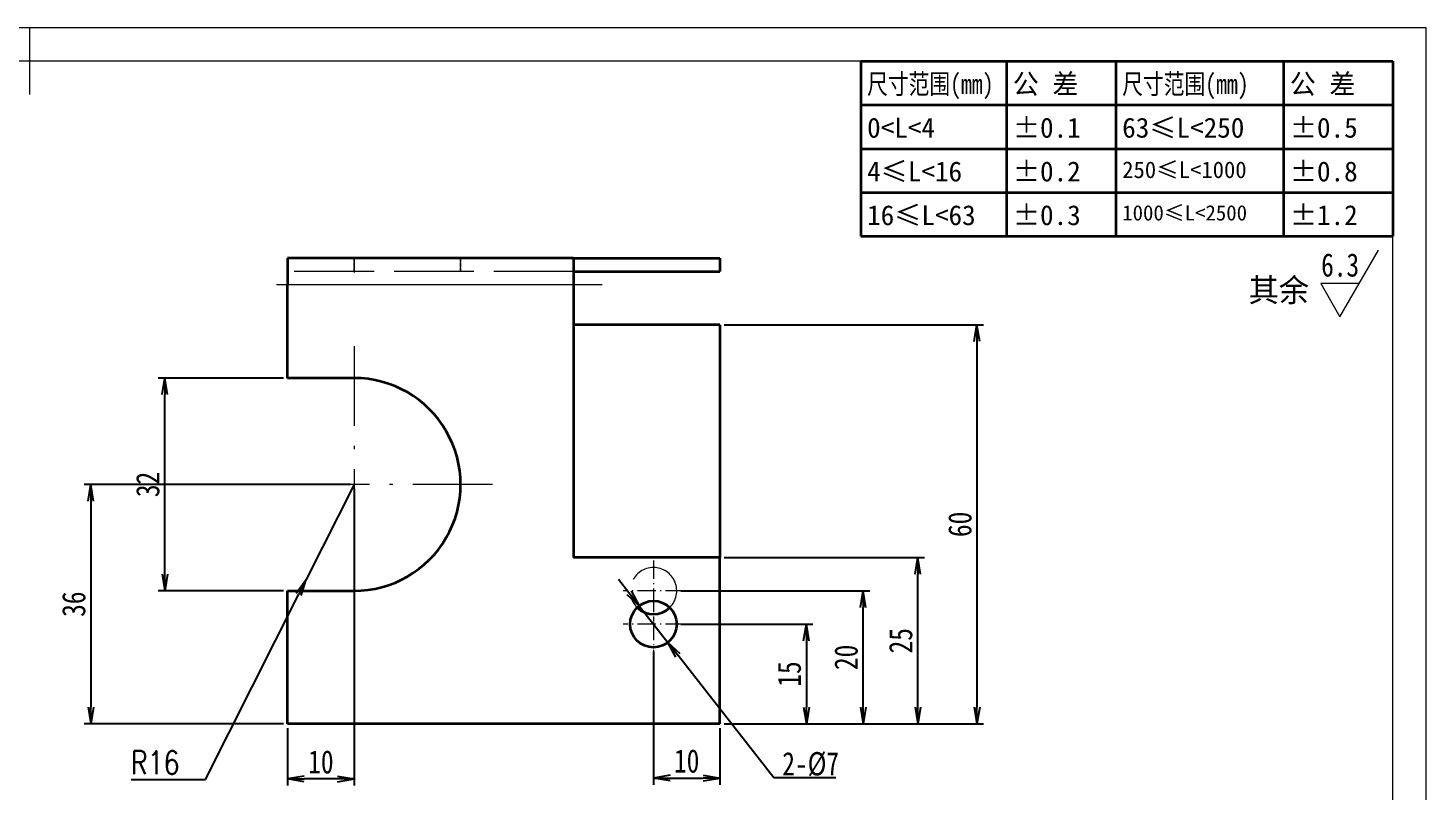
# Model space of a CAD drawing. Header units: millimetres. Extents: x -15766 to 80009, y -9701 to 15159.
# Drawn here: x 2841.3 to 3051.6, y 13436 to 13550.7 of the extents above; entities that cross this region are included whole.
import ezdxf
from ezdxf.enums import TextEntityAlignment as Align

# ---------------------------------------------------------------- set-up
doc = ezdxf.new("R2010")
doc.units = ezdxf.units.MM
for name, pattern in [('CENTER-HOKUTO_1', [16, 13, -1, 1, -1]), ('DASHDOT', [18.5, 12, -3, 0.5, -3]), ('DASHED', [15, 12, -3]), ('HIDDEN-HOKUTO_1', [2, 1, -1])]:
    doc.linetypes.add(name, pattern=pattern)
doc.layers.get('DEFPOINTS').update_dxf_attribs({"lineweight": 18})
for name, color, linetype, lineweight in [('AM_7', 2, 'CENTER-HOKUTO_1', 18), ('AM_HID', 1, 'HIDDEN-HOKUTO_1', 18), ('AM_VIS', 7, 'Continuous', 18), ('CDRAFT0', 7, 'Continuous', 18), ('DIM', 253, 'Continuous', 20), ('title_frame', 7, 'Continuous', 18), ('word_dim', 9, 'Continuous', 18), ('尺寸线层', 3, 'Continuous', 18), ('粗实线层', 7, 'Continuous', 35), ('粗实线层_1', 7, 'Continuous', 15)]:
    doc.layers.add(name, color=color, linetype=linetype, lineweight=lineweight)
doc.styles.add('DIM', font='', dxfattribs={"width": 0.8})
doc.styles.get('DIM').set_extended_font_data('NSimSun')
doc.dimstyles.new('1-1$0', dxfattribs={"dimtxt": 3.5, "dimasz": 2.5, "dimexe": 1, "dimexo": 0.625, "dimgap": 0.8, "dimtad": 1, "dimdsep": 46, "dimtxsty": 'DIM', "dimblk": 'OPEN', "dimcen": 0, "dimdle": 5, "dimclrd": 256, "dimclre": 256, "dimclrt": 3, "dimazin": 3, "dimtfac": 0.5, "dimtmove": 0, "dimatfit": 3, "dimldrblk": 'OPEN', "dimfxl": 0, "dimtolj": 1, "dimarcsym": 0})
doc.dimstyles.new('1-1$3', dxfattribs={"dimtxt": 3.5, "dimasz": 2.5, "dimexe": 1, "dimexo": 0.625, "dimgap": 0.3, "dimtad": 1, "dimtih": 1, "dimtoh": 1, "dimdsep": 46, "dimtxsty": 'DIM', "dimblk": 'OPEN', "dimcen": 0, "dimdle": 5, "dimclrd": 256, "dimclre": 256, "dimclrt": 3, "dimazin": 3, "dimtfac": 0.5, "dimtmove": 0, "dimatfit": 3, "dimldrblk": 'OPEN', "dimfxl": 0, "dimtolj": 1, "dimarcsym": 0})
doc.dimstyles.new('1-1$4', dxfattribs={"dimtxt": 3.5, "dimasz": 2.5, "dimexe": 1, "dimexo": 0.625, "dimgap": 0.8, "dimtad": 1, "dimtih": 1, "dimtoh": 1, "dimzin": 12, "dimdsep": 46, "dimtxsty": 'DIM', "dimblk": 'OPEN', "dimcen": 0, "dimdle": 5, "dimclrd": 256, "dimclre": 256, "dimclrt": 3, "dimazin": 3, "dimtfac": 0.5, "dimtmove": 0, "dimatfit": 3, "dimldrblk": 'OPEN', "dimfxl": 0, "dimtolj": 1, "dimarcsym": 0})

# ---------------------------------------------------------------- blocks, each defined once
blk = doc.blocks.new('*X600')
at = {"layer": 'CDRAFT0'}
for p, q in [((420, 297), (0, 297)), ((420, 0), (420, 297))]:
    blk.add_line(p, q, dxfattribs=at)
at = {"layer": '粗实线层_1'}
for p, q in [((210, 297), (210, 287)), ((415.0000000000009, 292), (25, 292)), ((415, 5), (415, 292))]:
    blk.add_line(p, q, dxfattribs=at)
blk = doc.blocks.new('自由公差_1')
at = {"layer": '粗实线层'}
for p, q in [((-79.99999999999818, 0), (0, 0)), ((-79.99999999999818, 0), (-79.99999999999818, -26.30136986301335)), ((-58.08219178081982, 0), (-58.08219178081982, -26.30136986301335)), ((-41.64383561643717, 0), (-41.64383561643717, -26.30136986301335)), ((-16.43835616438264, 0), (-16.43835616438264, -26.30136986301335)), ((0, 0), (0, -26.30136986301335)), ((-79.99999999999818, -6.575342465753295), (0, -6.575342465753295)), ((-79.99999999999818, -13.15068493150664), (0, -13.15068493150664)), ((-79.99999999999818, -19.72602739725999), (0, -19.72602739725999)), ((-79.99999999999818, -26.30136986301335), (0, -26.30136986301335))]:
    blk.add_line(p, q, dxfattribs=at)
at = {"layer": '尺寸线层', "linetype": 'Continuous', "attachment_point": 1, "line_spacing_factor": 0.8999999999999999}
for s, insert, char_height, width in [('{\\W0.8;尺寸范围(mm)}', (-79.04109589040945, -1.917808219178084), 3, 22.60324521053853), ('公 差', (-57.12328767123108, -1.917808219178084), 3, 22.60324521053853), ('{\\W0.8;尺寸范围(mm)}', (-40.68493150684844, -1.917808219178084), 3, 22.60324521053853), ('公 差', (-15.47945205479391, -1.917808219178084), 3, 22.60324521053853), ('%%P0.1', (-57.12328767123108, -8.49315068493138), 3, 12.71190876652764), ('63≤L<250', (-40.68493150684844, -8.49315068493138), 3, 22.60324521053853), ('%%P0.5', (-15.47945205479391, -8.49315068493138), 3, 12.57712728305279), ('0<L<4', (-79.04109589040945, -8.49315068493138), 3, 22.60324521053853), ('4≤L<16', (-79.04109589040945, -15.06849315068473), 3, 22.60324521053853), ('%%P0.2', (-57.12328767123108, -15.06849315068473), 3, 12.47690451537351), ('250≤L<1000', (-40.68493150684844, -15.06849315068473), 2.5, 22.60324521053853), ('%%P0.8', (-15.47945205479391, -15.06849315068473), 3, 13.0758699503595), ('16≤L<63', (-79.04109589040945, -21.64383561643802), 3, 22.60324521053853), ('%%P0.3', (-57.12328767123108, -21.64383561643802), 3, 12.71190876652764), ('1000≤L<2500', (-40.68493150684844, -21.64383561643802), 2.299999999999999, 22.60324521053853), ('%%P1.2', (-15.47945205479391, -21.64383561643802), 3, 12.87637193297092)]:
    blk.add_mtext(s, dxfattribs=dict(at, insert=insert, char_height=char_height, width=width))
blk = doc.blocks.new('_OPEN')
at = {"color": 0, "linetype": 'ByBlock', "lineweight": -2}
for p, q in [((-1, 0.166667), (0, 0)), ((-1, -0.166667), (0, 0)), ((0, 0), (-1, 0))]:
    blk.add_line(p, q, dxfattribs=at)
blk = doc.blocks.new('*D713')
at = {"layer": 'DEFPOINTS', "color": 0, "transparency": 16777216}
for p in [(2890.391289173029, 13482.10619678526), (2850.79262722611, 13446.10619678526), (2880.391289173029, 13446.10619678526)]:
    blk.add_point(p, dxfattribs=at)
at = {"layer": 'word_dim', "linetype": 'Continuous', "lineweight": -2, "transparency": 16777216}
for p, q in [((2889.766289173029, 13482.10619678526), (2849.79262722611, 13482.10619678526)), ((2850.79262722611, 13479.60619678526), (2850.79262722611, 13448.60619678526)), ((2879.766289173029, 13446.10619678526), (2849.79262722611, 13446.10619678526))]:
    blk.add_line(p, q, dxfattribs=at)
at = {"layer": 'word_dim', "lineweight": -2, "transparency": 16777216, "xscale": 2.5, "yscale": 2.5, "zscale": 2.5}
for p, rotation in [((2850.79262722611, 13482.10619678526), 90), ((2850.79262722611, 13446.10619678526), 270)]:
    blk.add_blockref('_OPEN', p, dxfattribs=dict(at, rotation=rotation))
at = {"layer": 'word_dim', "color": 3, "transparency": 16777216, "insert": (2848.242627226108, 13464.10619678526), "char_height": 3.5, "attachment_point": 5, "rotation": 90, "style": 'DIM'}
blk.add_mtext('\\A1;36', dxfattribs=at)
blk = doc.blocks.new('*D714')
at = {"layer": 'DEFPOINTS', "color": 0, "transparency": 16777216}
for p in [(2890.391289173029, 13482.10619678526), (2880.391289173029, 13446.10619678526), (2880.391289173029, 13437.82662104924)]:
    blk.add_point(p, dxfattribs=at)
at = {"layer": 'word_dim', "linetype": 'Continuous', "lineweight": -2, "transparency": 16777216}
for p, q in [((2890.391289173029, 13481.48119678526), (2890.391289173029, 13436.82662104924)), ((2880.391289173029, 13445.48119678526), (2880.391289173029, 13436.82662104924)), ((2887.891289173029, 13437.82662104924), (2882.891289173029, 13437.82662104924))]:
    blk.add_line(p, q, dxfattribs=at)
at = {"layer": 'word_dim', "lineweight": -2, "transparency": 16777216, "xscale": 2.5, "yscale": 2.5, "zscale": 2.5, "rotation": 180}
blk.add_blockref('_OPEN', (2880.391289173029, 13437.82662104924), dxfattribs=at)
at = {"layer": 'word_dim', "lineweight": -2, "transparency": 16777216, "xscale": 2.5, "yscale": 2.5, "zscale": 2.5}
blk.add_blockref('_OPEN', (2890.391289173029, 13437.82662104924), dxfattribs=at)
at = {"layer": 'word_dim', "color": 3, "transparency": 16777216, "insert": (2885.391289173029, 13440.37662104924), "char_height": 3.5, "attachment_point": 5, "style": 'DIM'}
blk.add_mtext('\\A1;10', dxfattribs=at)
blk = doc.blocks.new('*D715')
at = {"layer": 'DEFPOINTS', "color": 0, "transparency": 16777216}
for p in [(2935.391289173029, 13457.60619678526), (2945.391289173029, 13446.10619678526), (2945.391289173029, 13437.96175272841)]:
    blk.add_point(p, dxfattribs=at)
at = {"layer": 'word_dim', "linetype": 'Continuous', "lineweight": -2, "transparency": 16777216}
for p, q in [((2935.391289173029, 13456.98119678526), (2935.391289173029, 13436.96175272841)), ((2945.391289173029, 13445.48119678526), (2945.391289173029, 13436.96175272841)), ((2937.891289173029, 13437.96175272841), (2942.891289173029, 13437.96175272841))]:
    blk.add_line(p, q, dxfattribs=at)
at = {"layer": 'word_dim', "lineweight": -2, "transparency": 16777216, "xscale": 2.5, "yscale": 2.5, "zscale": 2.5, "rotation": 180}
blk.add_blockref('_OPEN', (2935.391289173029, 13437.96175272841), dxfattribs=at)
at = {"layer": 'word_dim', "lineweight": -2, "transparency": 16777216, "xscale": 2.5, "yscale": 2.5, "zscale": 2.5}
blk.add_blockref('_OPEN', (2945.391289173029, 13437.96175272841), dxfattribs=at)
at = {"layer": 'word_dim', "color": 3, "transparency": 16777216, "insert": (2940.391289173029, 13440.51175272841), "char_height": 3.5, "attachment_point": 5, "style": 'DIM'}
blk.add_mtext('\\A1;10', dxfattribs=at)
blk = doc.blocks.new('*D716')
at = {"layer": 'DEFPOINTS', "color": 0, "transparency": 16777216}
for p in [(2938.891289173029, 13461.10619678526), (2945.391289173029, 13446.10619678526), (2958.38125217591, 13446.10619678526)]:
    blk.add_point(p, dxfattribs=at)
at = {"layer": 'word_dim', "linetype": 'Continuous', "lineweight": -2, "transparency": 16777216}
for p, q in [((2939.516289173029, 13461.10619678526), (2959.38125217591, 13461.10619678526)), ((2958.38125217591, 13458.60619678526), (2958.38125217591, 13448.60619678526)), ((2946.016289173029, 13446.10619678526), (2959.38125217591, 13446.10619678526))]:
    blk.add_line(p, q, dxfattribs=at)
at = {"layer": 'word_dim', "lineweight": -2, "transparency": 16777216, "xscale": 2.5, "yscale": 2.5, "zscale": 2.5}
for p, rotation in [((2958.38125217591, 13461.10619678526), 90), ((2958.38125217591, 13446.10619678526), 270)]:
    blk.add_blockref('_OPEN', p, dxfattribs=dict(at, rotation=rotation))
at = {"layer": 'word_dim', "color": 3, "transparency": 16777216, "insert": (2955.831252175908, 13453.60619678526), "char_height": 3.5, "attachment_point": 5, "rotation": 90, "style": 'DIM'}
blk.add_mtext('\\A1;15', dxfattribs=at)
blk = doc.blocks.new('*D717')
at = {"layer": 'DEFPOINTS', "color": 0, "transparency": 16777216}
for p in [(2938.891289173029, 13466.10619678526), (2966.923062106143, 13466.10619678526), (2945.391289173029, 13446.10619678526)]:
    blk.add_point(p, dxfattribs=at)
at = {"layer": 'word_dim', "linetype": 'Continuous', "lineweight": -2, "transparency": 16777216}
for p, q in [((2939.516289173029, 13466.10619678526), (2967.923062106143, 13466.10619678526)), ((2966.923062106143, 13448.60619678526), (2966.923062106143, 13463.60619678526)), ((2946.016289173029, 13446.10619678526), (2967.923062106143, 13446.10619678526))]:
    blk.add_line(p, q, dxfattribs=at)
at = {"layer": 'word_dim', "lineweight": -2, "transparency": 16777216, "xscale": 2.5, "yscale": 2.5, "zscale": 2.5}
for p, rotation in [((2966.923062106143, 13466.10619678526), 90), ((2966.923062106143, 13446.10619678526), 270)]:
    blk.add_blockref('_OPEN', p, dxfattribs=dict(at, rotation=rotation))
at = {"layer": 'word_dim', "color": 3, "transparency": 16777216, "insert": (2964.373062106141, 13456.10619678526), "char_height": 3.5, "attachment_point": 5, "rotation": 90, "style": 'DIM'}
blk.add_mtext('\\A1;20', dxfattribs=at)
blk = doc.blocks.new('*D718')
at = {"layer": 'DEFPOINTS', "color": 0, "transparency": 16777216}
for p in [(2945.391289173029, 13506.10619678526), (2945.391289173029, 13446.10619678526), (2984.031159947233, 13446.10619678526)]:
    blk.add_point(p, dxfattribs=at)
at = {"layer": 'word_dim', "linetype": 'Continuous', "lineweight": -2, "transparency": 16777216}
for p, q in [((2946.016289173029, 13506.10619678526), (2985.031159947233, 13506.10619678526)), ((2984.031159947233, 13503.60619678526), (2984.031159947233, 13448.60619678526)), ((2946.016289173029, 13446.10619678526), (2985.031159947233, 13446.10619678526))]:
    blk.add_line(p, q, dxfattribs=at)
at = {"layer": 'word_dim', "lineweight": -2, "transparency": 16777216, "xscale": 2.5, "yscale": 2.5, "zscale": 2.5}
for p, rotation in [((2984.031159947233, 13506.10619678526), 90), ((2984.031159947233, 13446.10619678526), 270)]:
    blk.add_blockref('_OPEN', p, dxfattribs=dict(at, rotation=rotation))
at = {"layer": 'word_dim', "color": 3, "transparency": 16777216, "insert": (2981.481159947231, 13476.10619678526), "char_height": 3.5, "attachment_point": 5, "rotation": 90, "style": 'DIM'}
blk.add_mtext('\\A1;60', dxfattribs=at)
blk = doc.blocks.new('*D720')
at = {"layer": 'DEFPOINTS', "color": 0, "transparency": 16777216}
for p in [(2945.391289173029, 13471.10619678526), (2975.138236886429, 13471.10619678526), (2945.391289173029, 13446.10619678526)]:
    blk.add_point(p, dxfattribs=at)
at = {"layer": 'word_dim', "linetype": 'Continuous', "lineweight": -2, "transparency": 16777216}
for p, q in [((2946.016289173029, 13471.10619678526), (2976.138236886429, 13471.10619678526)), ((2975.138236886429, 13448.60619678526), (2975.138236886429, 13468.60619678526)), ((2946.016289173029, 13446.10619678526), (2976.138236886429, 13446.10619678526))]:
    blk.add_line(p, q, dxfattribs=at)
at = {"layer": 'word_dim', "lineweight": -2, "transparency": 16777216, "xscale": 2.5, "yscale": 2.5, "zscale": 2.5}
for p, rotation in [((2975.138236886429, 13471.10619678526), 90), ((2975.138236886429, 13446.10619678526), 270)]:
    blk.add_blockref('_OPEN', p, dxfattribs=dict(at, rotation=rotation))
at = {"layer": 'word_dim', "color": 3, "transparency": 16777216, "insert": (2972.588236886426, 13458.60619678526), "char_height": 3.5, "attachment_point": 5, "rotation": 90, "style": 'DIM'}
blk.add_mtext('\\A1;25', dxfattribs=at)
blk = doc.blocks.new('*D721')
at = {"layer": 'DEFPOINTS', "color": 0, "transparency": 16777216}
for p in [(2933.235142655758, 13463.86319373774), (2937.547435690418, 13458.34919983283)]:
    blk.add_point(p, dxfattribs=at)
at = {"layer": 'word_dim', "linetype": 'Continuous', "lineweight": -2, "transparency": 16777216}
for p, q in [((2931.695038000525, 13465.83247727521), (2930.154933345292, 13467.80176081267)), ((2933.235142655758, 13463.86319373774), (2937.547435690418, 13458.34919983283)), ((2953.467383858873, 13437.99286123018), (2939.087540345651, 13456.37991629537)), ((2962.798494969973, 13437.99286123018), (2953.467383858873, 13437.99286123018))]:
    blk.add_line(p, q, dxfattribs=at)
at = {"layer": 'word_dim', "lineweight": -2, "transparency": 16777216, "xscale": 2.5, "yscale": 2.5, "zscale": 2.5}
for p, rotation in [((2933.235142655758, 13463.86319373774), 308.0276629074589), ((2937.547435690418, 13458.34919983283), 128.0276629074589)]:
    blk.add_blockref('_OPEN', p, dxfattribs=dict(at, rotation=rotation))
at = {"layer": 'word_dim', "color": 3, "transparency": 16777216, "insert": (2959.03405052553, 13440.04286123018), "char_height": 3.5, "attachment_point": 5, "style": 'DIM'}
blk.add_mtext('\\A1;2-%%c7', dxfattribs=at)
blk = doc.blocks.new('*D722')
at = {"layer": 'DEFPOINTS', "color": 0, "transparency": 16777216}
for p in [(2890.391289172985, 13482.10619678519), (2883.185622369464, 13467.82059683572)]:
    blk.add_point(p, dxfattribs=at)
at = {"layer": 'word_dim', "linetype": 'Continuous', "lineweight": -2, "transparency": 16777216}
for p, q in [((2890.391289172985, 13482.10619678519), (2883.185622369464, 13467.82059683572)), ((2868.013564482425, 13437.74122246351), (2882.059736931413, 13465.58847184361)), ((2856.880231149121, 13437.7412224635), (2868.013564482425, 13437.74122246351))]:
    blk.add_line(p, q, dxfattribs=at)
at = {"layer": 'word_dim', "lineweight": -2, "transparency": 16777216, "xscale": 2.5, "yscale": 2.5, "zscale": 2.5, "rotation": 63.23359026565326}
blk.add_blockref('_OPEN', (2883.185622369464, 13467.82059683572), dxfattribs=at)
at = {"layer": 'word_dim', "color": 3, "transparency": 16777216, "insert": (2860.480231149123, 13440.2912224635), "char_height": 3.5, "attachment_point": 5, "style": 'DIM'}
blk.add_mtext('\\A1;{\\Fromans,bigfont|c134;R16}', dxfattribs=at)
blk = doc.blocks.new('*D858')
at = {"layer": 'DEFPOINTS', "color": 0, "transparency": 16777216}
for p in [(2861.924490423888, 13498.10619678526), (2880.391289173029, 13498.10619678526), (2880.391289173029, 13466.10619678526)]:
    blk.add_point(p, dxfattribs=at)
at = {"layer": 'word_dim', "linetype": 'Continuous', "lineweight": -2, "transparency": 16777216}
for p, q in [((2879.766289173029, 13498.10619678526), (2860.924490423888, 13498.10619678526)), ((2861.924490423888, 13468.60619678526), (2861.924490423888, 13495.60619678526)), ((2879.766289173029, 13466.10619678526), (2860.924490423888, 13466.10619678526))]:
    blk.add_line(p, q, dxfattribs=at)
at = {"layer": 'word_dim', "lineweight": -2, "transparency": 16777216, "xscale": 2.5, "yscale": 2.5, "zscale": 2.5}
for p, rotation in [((2861.924490423888, 13498.10619678526), 90), ((2861.924490423888, 13466.10619678526), 270)]:
    blk.add_blockref('_OPEN', p, dxfattribs=dict(at, rotation=rotation))
at = {"layer": 'word_dim', "color": 3, "transparency": 16777216, "insert": (2859.374490423885, 13482.10619678526), "char_height": 3.5, "attachment_point": 5, "rotation": 90, "style": 'DIM'}
blk.add_mtext('\\A1;32', dxfattribs=at)

msp = doc.modelspace()

# ---------------------------------------------------------------- linework, layer by layer
at = {"layer": 'AM_7', "linetype": 'DASHDOT', "lineweight": 13, "ltscale": 0.06001}
msp.add_line((2890.391289173029, 13516.30614778525), (2890.391289173029, 13513.90575778525), dxfattribs=at)
at = {"layer": 'AM_7', "linetype": 'DASHDOT', "lineweight": 13}
for p, q in [((2927.691094173017, 13512.10619678526), (2876.090508173031, 13512.10619678526)), ((2890.391289173029, 13502.90624578526), (2890.391289173029, 13461.30614778525)), ((2911.191094173017, 13482.10619678526), (2869.591484173012, 13482.10619678526))]:
    msp.add_line(p, q, dxfattribs=at)
at = {"layer": 'AM_7', "linetype": 'DASHDOT', "lineweight": 13, "ltscale": 0.227502}
for p, q in [((2935.391289173029, 13470.65624578526), (2935.391289173029, 13461.55614778525)), ((2935.391289173029, 13465.65624578526), (2935.391289173029, 13456.55614778525))]:
    msp.add_line(p, q, dxfattribs=at)
at = {"layer": 'AM_7', "linetype": 'DASHDOT', "lineweight": 13, "ltscale": 0.22749}
for p, q in [((2939.941094173017, 13466.10619678526), (2930.841484173012, 13466.10619678526)), ((2939.941094173017, 13461.10619678526), (2930.841484173012, 13461.10619678526))]:
    msp.add_line(p, q, dxfattribs=at)
at = {"layer": 'AM_HID', "linetype": 'DASHED', "lineweight": 13, "ltscale": 0.05}
for p, q in [((2890.391289173029, 13516.10619678526), (2890.391289173029, 13514.10619678526)), ((2890.391289173029, 13516.10619678526), (2890.391289173029, 13514.10619678526)), ((2890.391289173029, 13516.10619678526), (2890.391289173029, 13514.10619678526)), ((2890.391289173029, 13514.10619678526), (2890.391289173029, 13516.10619678526)), ((2906.391289173029, 13516.10619678526), (2906.391289173029, 13514.10619678526)), ((2906.391289173029, 13514.10619678526), (2906.391289173029, 13516.10619678526))]:
    msp.add_line(p, q, dxfattribs=at)
at = {"layer": 'AM_HID', "linetype": 'DASHED', "lineweight": 13}
for p, q in [((2923.391289173029, 13514.10619678526), (2880.391289173029, 13514.10619678526)), ((2923.391289173029, 13512.10619678526), (2880.391289173029, 13512.10619678526)), ((2923.391289173029, 13512.10619678526), (2880.391289173029, 13512.10619678526)), ((2923.391289173029, 13512.10619678526), (2880.391289173029, 13512.10619678526))]:
    msp.add_line(p, q, dxfattribs=at)
msp.add_arc((2935.391289173029, 13466.10619678526), 3.5, 314.417401000493, 225.5847319998139, dxfattribs=at)
at = {"layer": 'AM_VIS', "lineweight": 35}
for p, q in [((2923.391289173029, 13516.10619678526), (2880.391289173029, 13516.10619678526)), ((2880.391289173029, 13516.10619678526), (2880.391289173029, 13512.10619678526)), ((2923.391289173029, 13516.10619678526), (2923.391289173029, 13512.10619678526)), ((2923.391289173029, 13516.10619678526), (2945.391289173029, 13516.10619678526)), ((2945.391289173029, 13516.10619678526), (2945.391289173029, 13514.10619678526)), ((2923.391289173029, 13514.10619678526), (2945.391289173029, 13514.10619678526)), ((2880.391289173029, 13498.10619678526), (2880.391289173029, 13512.10619678526)), ((2923.391289173029, 13512.10619678526), (2923.391289173029, 13471.10619678526)), ((2945.391289173029, 13506.10619678526), (2923.391289173029, 13506.10619678526)), ((2945.391289173029, 13506.10619678526), (2945.391289173029, 13471.10619678526)), ((2890.391289173029, 13498.10619678526), (2880.391289173029, 13498.10619678526)), ((2945.391289173029, 13471.10619678526), (2923.391289173029, 13471.10619678526)), ((2945.391289173029, 13446.10619678526), (2945.391289173029, 13471.10619678526)), ((2880.391289173029, 13466.10619678526), (2890.391289173029, 13466.10619678526)), ((2880.391289173029, 13446.10619678526), (2880.391289173029, 13466.10619678526)), ((2945.391289173029, 13446.10619678526), (2880.391289173029, 13446.10619678526))]:
    msp.add_line(p, q, dxfattribs=at)
at = {"layer": 'AM_VIS', "lineweight": 13}
msp.add_line((2923.391289173029, 13512.10619678526), (2880.391289173029, 13512.10619678526), dxfattribs=at)
at = {"layer": 'AM_VIS', "lineweight": 35}
msp.add_circle((2935.391289173029, 13461.10619678526), 3.499999999999845, dxfattribs=at)
for centre, radius, start, end in [((2890.391289173029, 13482.10619678526), 16, 269.9999970001195, 90.00000299988045), ((2935.391289173029, 13466.10619678526), 3.5, 225.5847319998139, 314.417401000493)]:
    msp.add_arc(centre, radius, start, end, dxfattribs=at)
at = {"layer": 'DIM'}
for p, q in [((3038.613199021245, 13507.30628884686), (3044.386701713127, 13517.30628884686)), ((3041.499950367186, 13512.30628884686), (3035.726447675275, 13512.30628884686)), ((3035.726447675275, 13512.30628884686), (3038.613199021245, 13507.30628884686))]:
    msp.add_line(p, q, dxfattribs=at)

# ---------------------------------------------------------------- block references
at = {"layer": 'title_frame'}
for name, p in [('*X600', (2631.558081210955, 13253.73384217717)), ('自由公差_1', (3046.558081210955, 13545.73384217717))]:
    msp.add_blockref(name, p, dxfattribs=at)

# ---------------------------------------------------------------- texts
at = {"layer": 'DIM', "color": 2, "style": 'DIM', "width": 0.8}
msp.add_attdef('6.3', text='0.0', height=3.5, dxfattribs=at).set_placement((3041.499950367186, 13512.30628884686), align=Align.BOTTOM_RIGHT)
at = {"layer": 'word_dim', "linetype": 'Continuous', "insert": (3024.873235743857, 13513.07214791901), "char_height": 3.5, "width": 10.86060396286711, "attachment_point": 1}
msp.add_mtext('{\\C3;其余}', dxfattribs=at)

# ---------------------------------------------------------------- dimensions: what is measured, and where the dimension line sits
at = {"layer": 'word_dim'}
for base, p1, p2, picture, middle in [((2984.031159947233, 13446.10619678526), (2945.391289173029, 13506.10619678526), (2945.391289173029, 13446.10619678526), '*D718', (2981.481159947231, 13476.10619678526)), ((2850.79262722611, 13446.10619678526), (2890.391289173029, 13482.10619678526), (2880.391289173029, 13446.10619678526), '*D713', (2848.242627226108, 13464.10619678526)), ((2975.138236886429, 13471.10619678526), (2945.391289173029, 13446.10619678526), (2945.391289173029, 13471.10619678526), '*D720', (2972.588236886426, 13458.60619678526)), ((2966.923062106143, 13466.10619678526), (2945.391289173029, 13446.10619678526), (2938.891289173029, 13466.10619678526), '*D717', (2964.373062106141, 13456.10619678526)), ((2958.38125217591, 13446.10619678526), (2938.891289173029, 13461.10619678526), (2945.391289173029, 13446.10619678526), '*D716', (2955.831252175908, 13453.60619678526))]:
    dim = msp.add_linear_dim(base=base, p1=p1, p2=p2, angle=90, dimstyle='1-1$0', dxfattribs=at)
    dim.commit()
    dim.dimension.update_dxf_attribs({"geometry": picture, "text_midpoint": middle})
at = {"layer": 'word_dim', "color": 3}
dim = msp.add_linear_dim(base=(2861.924490423888, 13498.10619678526), p1=(2880.391289173029, 13466.10619678526), p2=(2880.391289173029, 13498.10619678526), angle=90, dimstyle='1-1$0', dxfattribs=at)
dim.commit()
dim.dimension.update_dxf_attribs({"geometry": '*D858', "text_midpoint": (2859.374490423885, 13482.10619678526)})
at = {"layer": 'word_dim'}
dim = msp.add_radius_dim(center=(2890.391289172985, 13482.10619678519), mpoint=(2883.185622369464, 13467.82059683572), text='{\\Fromans,bigfont|c134;<>}', dimstyle='1-1$4', dxfattribs=at)
dim.commit()
dim.dimension.update_dxf_attribs({"geometry": '*D722', "text_midpoint": (2860.480231149123, 13437.7412224635), "dimtype": 164})
dim = msp.add_linear_dim(base=(2880.391289173029, 13437.82662104924), p1=(2890.391289173029, 13482.10619678526), p2=(2880.391289173029, 13446.10619678526), dimstyle='1-1$0', dxfattribs=at)
dim.commit()
dim.dimension.update_dxf_attribs({"geometry": '*D714', "text_midpoint": (2885.391289173029, 13437.82662104924), "dimtype": 160})
dim = msp.add_diameter_dim_2p(p1=(2933.235142655758, 13463.86319373774), p2=(2937.547435690418, 13458.34919983283), dimstyle='1-1$3', override={"dimpost": '2-%%c<>'}, dxfattribs=at)
dim.commit()
dim.dimension.update_dxf_attribs({"geometry": '*D721', "text_midpoint": (2959.03405052553, 13437.99286123018), "dimtype": 163})
dim = msp.add_linear_dim(base=(2945.391289173029, 13437.96175272841), p1=(2935.391289173029, 13457.60619678526), p2=(2945.391289173029, 13446.10619678526), dimstyle='1-1$0', dxfattribs=at)
dim.commit()
dim.dimension.update_dxf_attribs({"geometry": '*D715', "text_midpoint": (2940.391289173029, 13440.51175272841)})

doc.saveas('drawing.dxf')
